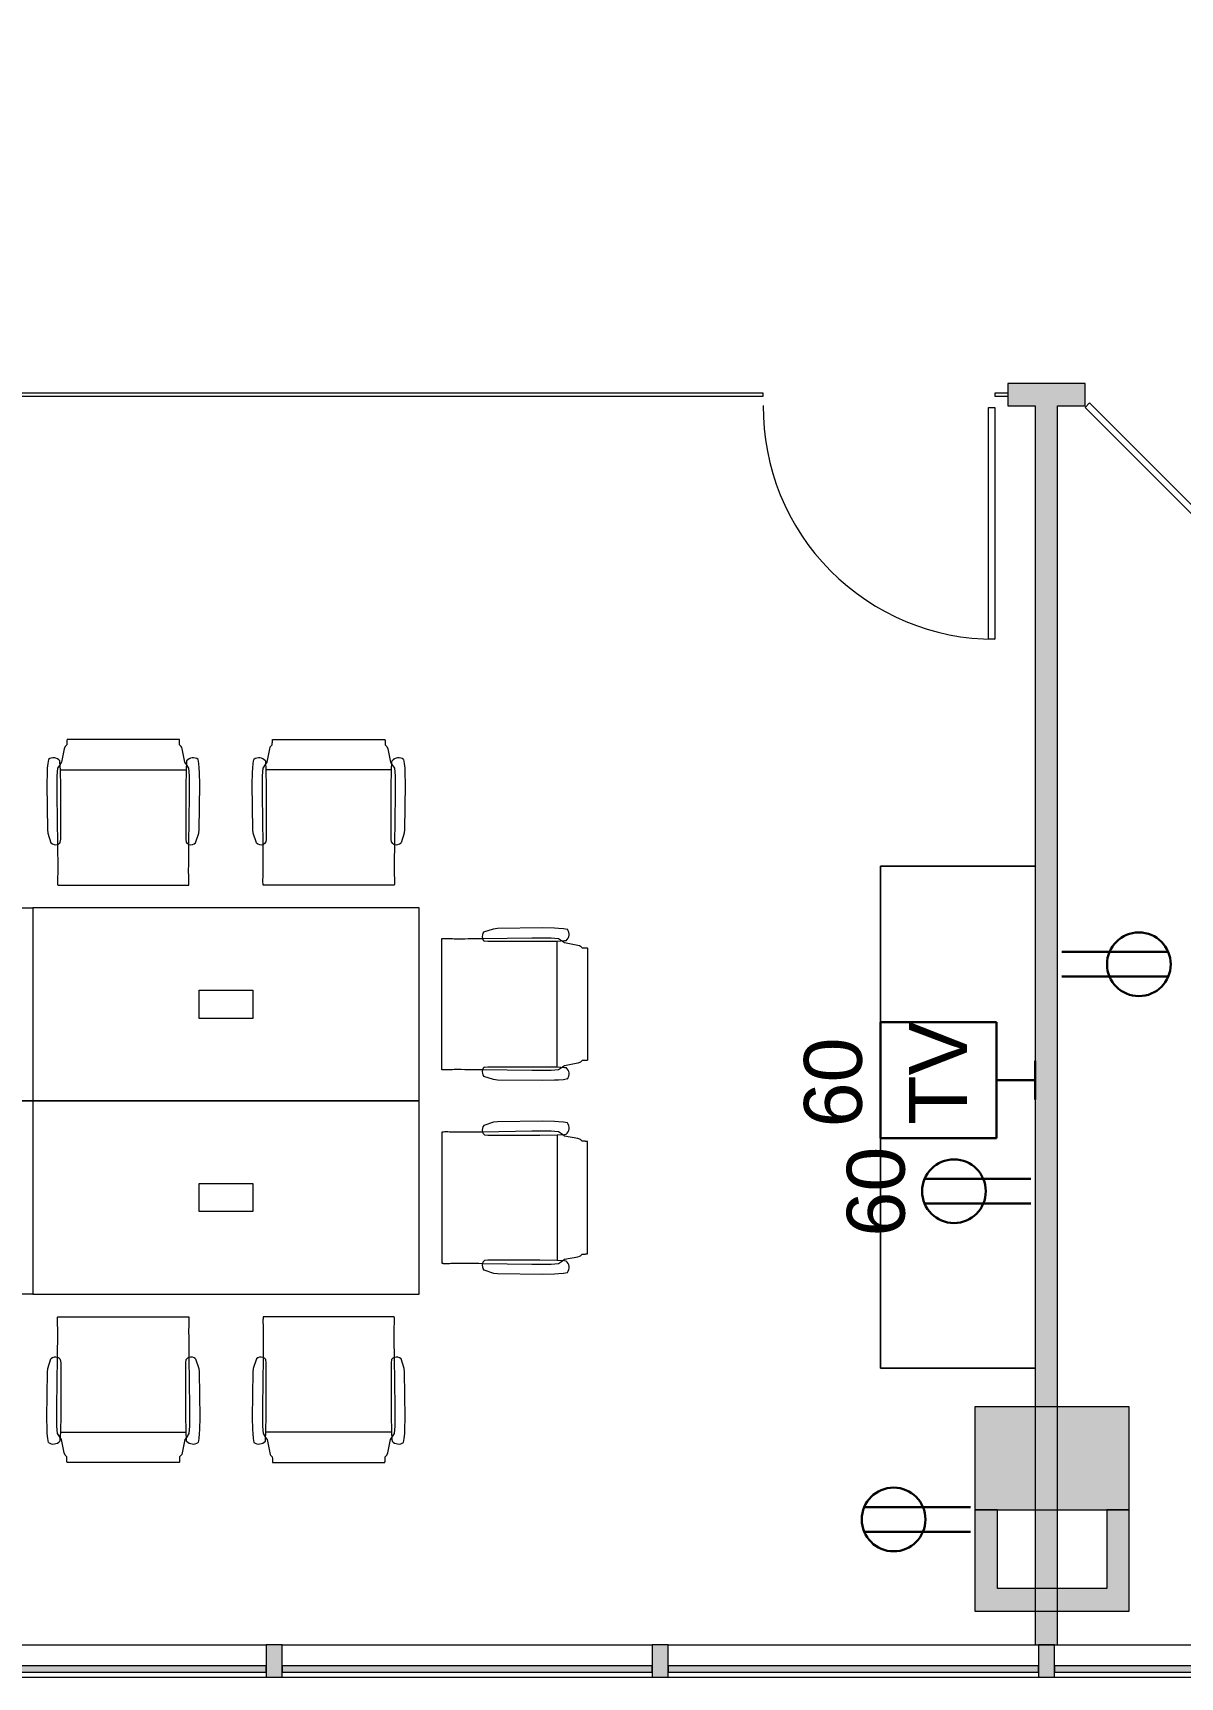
# Model space of a CAD drawing. Header units: inches. Extents: x 1180 to 3050, y -149 to 1363.
# Drawn here: x 1775.9 to 1954.2, y -149.3 to 106.2 of the extents above; entities that cross this region are included whole.
import ezdxf

# ---------------------------------------------------------------- set-up
doc = ezdxf.new("R2010")
doc.units = ezdxf.units.IN
doc.header["$MEASUREMENT"] = 0
doc.linetypes.add('Dash', pattern=[0.25, 0.125, -0.125])
for name, color, linetype, lineweight in [('A-ANNO-NOTE', 131, 'Continuous', 30), ('A-COLS', 52, 'Continuous', 13), ('A-DOOR', 31, 'Continuous', 13), ('A-GLAZ-CURT', 52, 'Continuous', 13), ('A-GLAZ-CWMG', 51, 'Continuous', 13), ('A-WALL', 113, 'Continuous', 13), ('A-WALL-PATT', 111, 'Continuous', 13), ('I-FURN', 30, 'Continuous', 9), ('I-FURN-PNLS', 30, 'Dash', 9), ('I-WALL', 2, 'Continuous', 13)]:
    doc.layers.add(name, color=color, linetype=linetype, lineweight=lineweight)
doc.styles.add('Swis721 Lt BT', font='swissl.ttf', dxfattribs={"height": 9})

# ---------------------------------------------------------------- blocks, each defined once
blk = doc.blocks.new('Column Set - Column Set-6509051-FIRST FLOOR POWER _ SIGNAL')
at = {"layer": 'A-COLS', "lineweight": 9}
h = blk.add_hatch(color=7, dxfattribs=at)
h.paths.add_polyline_path([(3038.48, -123.25), (3038.48, -107.25), (3019.98, -107.25), (3019.98, -123.25)], flags=0)
h.paths.add_polyline_path([(2642.36, -123.25), (2651.67, -123.25), (2651.67, -107.25), (2642.36, -107.25)], flags=0)
h.paths.add_polyline_path([(2666.36, -123.25), (2666.36, -107.25), (2655.17, -107.25), (2655.17, -123.25)], flags=0)
h.paths.add_polyline_path([(2411.67, -123.25), (2411.67, -107.25), (2402.36, -107.25), (2402.36, -123.25)], flags=0)
h.paths.add_polyline_path([(2426.36, -123.25), (2426.36, -107.25), (2415.17, -107.25), (2415.17, -123.25)], flags=0)
h.paths.add_polyline_path([(2175.17, -123.25), (2186.36, -123.25), (2186.36, -107.25), (2175.17, -107.25), (2175.17, -115.8)], flags=0)
h.paths.add_polyline_path([(2162.36, -123.25), (2171.67, -123.25), (2171.67, -107.25), (2162.36, -107.25)], flags=0)
h.paths.add_polyline_path([(1922.3, -123.25), (1931.67, -123.25), (1931.67, -107.25), (1922.3, -107.25)], flags=0)
h.paths.add_polyline_path([(1935.17, -123.25), (1946.3, -123.25), (1946.3, -107.25), (1935.17, -107.25), (1935.17, -115.84)], flags=0)
h.paths.add_polyline_path([(1586.3, -123.25), (1586.3, -107.25), (1562.3, -107.25), (1562.3, -123.25), (1566.26, -123.25)], flags=0)
h.paths.add_polyline_path([(1571.47, 54.24), (1582.78, 65.55), (1565.81, 82.52), (1554.5, 71.21), (1567.73, 57.98)], flags=0)
h.paths.add_polyline_path([(3038.48, 111.75), (3038.48, 135.75), (3019.98, 135.75), (3019.98, 111.75), (3020.29, 111.75)], flags=0)
h.paths.add_polyline_path([(2642.36, 111.75), (2666.36, 111.75), (2666.36, 117.5), (2666.31, 117.5), (2666.31, 123.5), (2666.36, 123.5), (2666.36, 135.75), (2642.36, 135.75)], flags=0)
h.paths.add_polyline_path([(2882.36, 111.75), (2906.36, 111.75), (2906.36, 116.09), (2906.29, 116.09), (2906.29, 135.75), (2882.36, 135.75), (2882.36, 117.5)], flags=0)
h.paths.add_polyline_path([(2402.36, 111.75), (2426.36, 111.75), (2426.36, 135.75), (2402.36, 135.75), (2402.36, 123.07)], flags=0)
h.paths.add_polyline_path([(2162.36, 111.75), (2186.36, 111.75), (2186.36, 135.75), (2162.36, 135.75)], flags=0)
h.paths.add_polyline_path([(1922.3, 111.75), (1946.3, 111.75), (1946.3, 135.75), (1922.3, 135.75)], flags=0)
h.paths.add_polyline_path([(1681.4, 111.75), (1705.4, 111.75), (1705.4, 135.75), (1681.4, 135.75)], flags=0)
h.paths.add_polyline_path([(1401.76, 223.95), (1413.08, 235.26), (1396.11, 252.23), (1384.79, 240.92), (1398.32, 227.38)], flags=0)
h.paths.add_polyline_path([(1206.4, 231.75), (1222.4, 231.75), (1222.4, 255.75), (1206.4, 255.75)], flags=0)
h.paths.add_polyline_path([(3038.48, 351.75), (3038.48, 375.75), (3019.98, 375.75), (3019.98, 351.75), (3020.29, 351.75)], flags=0)
h.paths.add_polyline_path([(2886.54, 351.75), (2906.29, 351.75), (2906.29, 360.9), (2906.36, 360.9), (2906.36, 366.59), (2906.29, 366.59), (2906.29, 375.75), (2882.36, 375.75), (2882.36, 351.75)], flags=0)
h.paths.add_polyline_path([(2666.31, 351.75), (2666.36, 351.75), (2666.36, 364), (2666.31, 364), (2666.31, 370), (2666.36, 370), (2666.36, 375.75), (2642.36, 375.75), (2642.36, 351.75)], flags=0)
h.paths.add_polyline_path([(2402.36, 351.75), (2426.36, 351.75), (2426.36, 375.75), (2402.36, 375.75)], flags=0)
h.paths.add_polyline_path([(2178.1, 351.75), (2186.36, 351.75), (2186.36, 373.75), (2162.36, 373.75), (2162.36, 351.75), (2169.13, 351.75)], flags=0)
h.paths.add_polyline_path([(1946.3, 351.75), (1946.3, 373.75), (1922.3, 373.75), (1922.3, 351.75)], flags=0)
h.paths.add_polyline_path([(1465.4, 351.75), (1465.4, 375.75), (1441.4, 375.75), (1441.4, 351.75)], flags=0)
h.paths.add_polyline_path([(2014.17, 433.88), (2016.66, 439.88), (2008.17, 439.88)], flags=0)
h.paths.add_polyline_path([(2016.66, 439.88), (2020.17, 439.88), (2031.14, 450.85), (2024.07, 457.92), (2011.34, 445.19), (2015.59, 440.95)], flags=0)
h.paths.add_polyline_path([(2067.91, 487.62), (2084.88, 504.59), (2077.81, 511.66), (2060.84, 494.69), (2063.67, 491.86)], flags=0)
h.paths.add_polyline_path([(2163.48, 511.88), (2186.36, 511.88), (2186.36, 535.75), (2162.36, 535.75), (2162.36, 512.6)], flags=0)
h.paths.add_polyline_path([(1930.03, 518.02), (1947, 534.99), (1939.93, 542.07), (1922.95, 525.09), (1927.2, 520.85)], flags=0)
h.paths.add_polyline_path([(2118.15, 553.34), (2129.47, 564.66), (2120.98, 573.14), (2109.67, 561.83), (2113.69, 557.8)], flags=0)
h.paths.add_polyline_path([(1983.77, 571.76), (2000.74, 588.73), (1993.67, 595.81), (1976.69, 578.83), (1978.11, 577.42)], flags=0)
h.paths.add_polyline_path([(1856.49, 591.56), (1873.46, 608.53), (1866.39, 615.6), (1849.42, 598.63), (1856.08, 591.97)], flags=0)
h.paths.add_polyline_path([(2886.54, 591.75), (2906.29, 591.75), (2906.29, 611.15), (2906.36, 611.15), (2906.36, 615.75), (2882.36, 615.75), (2882.36, 591.75)], flags=0)
h.paths.add_polyline_path([(3038.48, 591.75), (3038.48, 615.75), (3019.98, 615.75), (3019.98, 591.75), (3036.81, 591.75)], flags=0)
h.paths.add_polyline_path([(2666.36, 591.75), (2666.36, 615.75), (2642.36, 615.75), (2642.36, 591.75), (2661.13, 591.75)], flags=0)
h.paths.add_polyline_path([(2426.36, 591.75), (2426.36, 615.75), (2402.36, 615.75), (2402.36, 591.75), (2408.36, 591.75)], flags=0)
h.paths.add_polyline_path([(1684.58, 591.75), (1705.35, 591.75), (1705.35, 615.75), (1704.32, 615.75), (1704.32, 615.57), (1696.32, 615.57), (1696.32, 615.75), (1681.4, 615.75), (1681.4, 591.75)], flags=0)
h.paths.add_polyline_path([(1465.4, 591.75), (1465.4, 615.75), (1441.4, 615.75), (1441.4, 591.75), (1456.03, 591.75)], flags=0)
h.paths.add_polyline_path([(1206.4, 591.75), (1222.4, 591.75), (1222.4, 615.75), (1206.4, 615.75), (1206.4, 605)], flags=0)
h.paths.add_polyline_path([(1910.23, 645.3), (1927.2, 662.27), (1920.13, 669.34), (1903.16, 652.37)], flags=0)
h.paths.add_polyline_path([(1783.65, 664.39), (1800.63, 681.37), (1793.55, 688.44), (1776.58, 671.47)], flags=0)
h.paths.add_polyline_path([(2056.6, 665.81), (2065.08, 674.29), (2048.11, 691.26), (2039.63, 682.78), (2049.29, 673.12)], flags=0)
h.paths.add_polyline_path([(1837.39, 718.13), (1854.37, 735.11), (1847.29, 742.18), (1830.32, 725.21), (1834.57, 720.96)], flags=0)
h.paths.add_polyline_path([(1990.13, 732.28), (1998.62, 740.76), (1981.64, 757.73), (1973.16, 749.25), (1989.31, 733.09)], flags=0)
h.paths.add_polyline_path([(2163.86, 743.75), (2180.44, 743.75), (2183.07, 761.75), (2160.36, 761.75), (2160.36, 744.08)], flags=0)
h.paths.add_polyline_path([(2184.36, 743.75), (2184.36, 761.75), (2183.36, 761.75), (2183.36, 743.75)], flags=0)
h.paths.add_polyline_path([(1705.4, 831.75), (1705.4, 855.75), (1681.4, 855.75), (1681.4, 831.75)], flags=0)
h.paths.add_polyline_path([(1206.4, 831.75), (1222.4, 831.75), (1222.4, 855.75), (1206.4, 855.75)], flags=0)
h.paths.add_polyline_path([(1465.4, 831.75), (1465.4, 855.75), (1441.4, 855.75), (1441.4, 831.75)], flags=0)
h.paths.add_polyline_path([(3019.98, 853.75), (3038.48, 853.75), (3038.48, 871.75), (3043.98, 874.5), (3043.98, 877.75), (3019.98, 877.75), (3019.98, 862.5)], flags=0)
h.paths.add_polyline_path([(2882.36, 853.75), (2906.36, 853.75), (2906.36, 877.75), (2882.36, 877.75), (2882.36, 865.49)], flags=0)
h.paths.add_polyline_path([(2650.11, 853.75), (2666.36, 853.75), (2666.36, 877.75), (2642.36, 877.75), (2642.36, 853.75)], flags=0)
h.paths.add_polyline_path([(2402.36, 853.75), (2426.36, 853.75), (2426.36, 877.75), (2402.36, 877.75)], flags=0)
h.paths.add_polyline_path([(2184.36, 859.75), (2184.36, 877.75), (2160.36, 877.75), (2160.36, 859.75), (2178.1, 859.75)], flags=0)
h.paths.add_polyline_path([(1946.9, 871.75), (1946.9, 895.75), (1928.9, 895.75), (1928.9, 871.75)], flags=0)
h.paths.add_polyline_path([(1922.9, 1071.75), (1946.9, 1071.75), (1946.9, 1095.75), (1922.9, 1095.75)], flags=0)
h.paths.add_polyline_path([(1705.4, 1071.75), (1705.4, 1095.75), (1681.4, 1095.75), (1681.4, 1071.75)], flags=0)
h.paths.add_polyline_path([(1441.4, 1071.75), (1465.4, 1071.75), (1465.4, 1095.75), (1441.4, 1095.75), (1441.4, 1073.89)], flags=0)
h.paths.add_polyline_path([(1212.03, 1071.75), (1222.4, 1071.75), (1222.4, 1095.75), (1206.4, 1095.75), (1206.4, 1071.75), (1208.68, 1071.75)], flags=0)
h.paths.add_polyline_path([(1922.9, 1191.75), (1946.9, 1191.75), (1946.9, 1215.75), (1922.9, 1215.75)], flags=0)
h.paths.add_polyline_path([(1946.9, 1338.25), (1946.9, 1356.25), (1940.4, 1356.25), (1938.9, 1354.75), (1922.9, 1354.75), (1922.9, 1338.25)], flags=0)
h.paths.add_polyline_path([(1799.9, 1338.25), (1823.9, 1338.25), (1823.87, 1354.75), (1799.9, 1354.75)], flags=0)
h.paths.add_polyline_path([(1705.4, 1338.25), (1705.4, 1354.75), (1681.4, 1354.75), (1681.4, 1338.25), (1695.06, 1338.25)], flags=0)
h.paths.add_polyline_path([(1566.26, 1338.25), (1586.9, 1338.25), (1586.9, 1354.75), (1562.9, 1354.75), (1562.9, 1338.25)], flags=0)
h.paths.add_polyline_path([(1185.4, 1338.25), (1222.4, 1338.25), (1222.4, 1354.75), (1185.4, 1354.75)], flags=0)
h.paths.add_polyline_path([(1445.44, 1338.25), (1465.4, 1338.25), (1465.4, 1354.75), (1441.4, 1354.75), (1441.4, 1338.25)], flags=0)
h.paths.add_polyline_path([(1340.84, 1338.25), (1343.9, 1338.25), (1343.9, 1354.75), (1319.9, 1354.75), (1319.9, 1338.25)], flags=0)
at = {"layer": 'A-COLS', "color": 8, "lineweight": 20}
for p, q in [((1946.3, -107.25), (1922.3, -107.25)), ((1922.3, -107.25), (1922.3, -123.25)), ((1946.3, -123.25), (1946.3, -107.25)), ((1922.3, -123.25), (1946.3, -123.25))]:
    blk.add_line(p, q, dxfattribs=at)
blk = doc.blocks.new('System Panel - Glazed-6522019-FIRST FLOOR POWER _ SIGNAL')
at = {"layer": 'A-GLAZ-CURT', "lineweight": 9}
blk.add_hatch(color=7, dxfattribs=at).paths.add_polyline_path([(-28.75, 1.75), (-28.75, 0.75), (28.75, 0.75), (28.75, 1.75), (4.96, 1.75)], flags=0)
at = {"layer": 'A-GLAZ-CURT', "color": 8, "lineweight": 20}
for p, q in [((28.75, 1.75), (-28.75, 1.75)), ((-28.75, 1.75), (-28.75, 0.75)), ((-28.75, 0.75), (28.75, 0.75)), ((28.75, 0.75), (28.75, 1.75))]:
    blk.add_line(p, q, dxfattribs=at)
blk = doc.blocks.new('Rectangular Mullion - 2_5_ x 5_ rectangular-6520307-FIRST FLOOR POWER _ SIGNAL')
at = {"layer": 'A-GLAZ-CWMG', "lineweight": 9}
blk.add_hatch(color=7, dxfattribs=at).paths.add_polyline_path([(1.25, -2.5), (-1.25, -2.5), (-1.25, 2.5), (1.25, 2.5), (1.25, -1.75)], flags=0)
at = {"layer": 'A-GLAZ-CWMG', "color": 8, "lineweight": 20}
for p, q in [((-1.25, 2.5), (1.25, 2.5)), ((-1.25, -2.5), (-1.25, 2.5)), ((1.25, 2.5), (1.25, -2.5)), ((1.25, -2.5), (-1.25, -2.5))]:
    blk.add_line(p, q, dxfattribs=at)
blk = doc.blocks.new('Rectangular Mullion - 2_5_ x 5_ rectangular-6522014-FIRST FLOOR POWER _ SIGNAL')
at = {"layer": 'A-GLAZ-CWMG', "lineweight": 9}
for p, q in [((2895.17, -144.25), (2952.17, -144.25)), ((2894.67, -149.25), (2952.17, -149.25))]:
    blk.add_line(p, q, dxfattribs=at)
blk = doc.blocks.new('Rectangular Mullion - 2_5_ x 5_ rectangular-V3-FIRST FLOOR POWER _ SIGNAL')
at = {"layer": 'A-GLAZ-CWMG', "lineweight": 9}
for p, q in [((2834.67, -144.25), (2891.67, -144.25)), ((2834.67, -149.25), (2892.17, -149.25))]:
    blk.add_line(p, q, dxfattribs=at)
blk = doc.blocks.new('Rectangular Mullion - 2_5_ x 5_ rectangular-V4-FIRST FLOOR POWER _ SIGNAL')
at = {"layer": 'A-GLAZ-CWMG', "lineweight": 9}
for p, q in [((1814.67, -144.25), (1872.17, -144.25)), ((1814.67, -149.25), (1872.17, -149.25))]:
    blk.add_line(p, q, dxfattribs=at)
blk = doc.blocks.new('Door - Glass Single - Patch - Short Handle-6523773-FIRST FLOOR POWER _ SIGNAL')
at = {"layer": 'A-DOOR', "color": 8, "lineweight": 20}
for p, q in [((-7.46, 27.46), (-8.16, 26.75)), ((-8.16, 26.75), (17.29, 1.29)), ((18, 2), (-7.46, 27.46)), ((17.29, 1.29), (18, 2))]:
    blk.add_line(p, q, dxfattribs=at)
at = {"layer": 'A-DOOR', "lineweight": 9}
blk.add_arc((18, 2), 36, 135, 180.5, dxfattribs=at)
blk = doc.blocks.new('F - CONF TABLE _6 RECTANGULAR-16 CHAIRS_ - F - CONF TABLE _6 RECTANGULAR-16 CHAIRS_-6562185-FIRST FLOOR POWER _ SIGNAL')
at = {"layer": 'I-FURN'}
for p, q in [((34.86, 54.68), (34.46, 52.61)), ((35.01, 55.06), (34.86, 54.68)), ((35.26, 55.32), (35.01, 55.06)), ((52.75, 56.16), (35.32, 56.16)), ((53.06, 55.06), (52.8, 55.32)), ((53.13, 54.92), (53.06, 55.06)), ((53.21, 54.68), (53.13, 54.92)), ((53.61, 52.61), (53.21, 54.68)), ((66.39, 52.61), (66.79, 54.68)), ((66.79, 54.68), (66.87, 54.92)), ((66.87, 54.92), (66.94, 55.06)), ((66.94, 55.06), (67.2, 55.32)), ((67.25, 56.16), (84.68, 56.16)), ((84.74, 55.32), (84.99, 55.06)), ((84.99, 55.06), (85.14, 54.68)), ((85.14, 54.68), (85.54, 52.61)), ((32.23, 51.68), (32.2, 51.03)), ((32.3, 52.45), (32.23, 51.68)), ((32.41, 53.06), (32.3, 52.45)), ((33.82, 51.68), (33.72, 50.52)), ((34.23, 52.28), (33.82, 51.68)), ((34.21, 52.61), (34.19, 52.84)), ((34.27, 51.45), (34.21, 52.61)), ((34.46, 52.61), (34.23, 52.28)), ((34.32, 48.77), (34.27, 51.45)), ((34.27, 51.45), (53.79, 51.45)), ((53.84, 52.28), (53.61, 52.61)), ((53.79, 51.45), (53.75, 48.77)), ((53.86, 52.61), (53.79, 51.45)), ((54.24, 51.68), (53.84, 52.28)), ((53.88, 52.84), (53.86, 52.61)), ((54.35, 50.52), (54.24, 51.68)), ((55.77, 52.45), (55.66, 53.06)), ((55.84, 51.68), (55.77, 52.45)), ((55.87, 51.03), (55.84, 51.68)), ((64.13, 51.03), (64.16, 51.68)), ((64.16, 51.68), (64.23, 52.45)), ((64.23, 52.45), (64.34, 53.06)), ((65.65, 50.52), (65.76, 51.68)), ((65.76, 51.68), (66.16, 52.28)), ((66.12, 52.84), (66.14, 52.61)), ((66.14, 52.61), (66.21, 51.45)), ((66.16, 52.28), (66.39, 52.61)), ((66.21, 51.45), (66.25, 48.77)), ((85.73, 51.45), (66.21, 51.45)), ((85.54, 52.61), (85.77, 52.28)), ((85.68, 48.77), (85.73, 51.45)), ((85.73, 51.45), (85.79, 52.61)), ((85.77, 52.28), (86.18, 51.68)), ((85.79, 52.61), (85.81, 52.84)), ((86.18, 51.68), (86.28, 50.52)), ((87.59, 53.06), (87.7, 52.45)), ((87.7, 52.45), (87.77, 51.68)), ((87.77, 51.68), (87.8, 51.03)), ((32.2, 51.03), (32.15, 49.17)), ((32.15, 49.17), (32.25, 42.17)), ((33.72, 50.52), (33.72, 47.52)), ((34.32, 40.68), (34.32, 48.77)), ((53.75, 48.77), (53.75, 40.68)), ((54.35, 47.52), (54.35, 50.52)), ((55.82, 42.17), (55.92, 49.17)), ((55.92, 49.17), (55.87, 51.03)), ((64.08, 49.17), (64.13, 51.03)), ((64.18, 42.17), (64.08, 49.17)), ((65.65, 47.52), (65.65, 50.52)), ((66.25, 48.77), (66.25, 40.68)), ((85.68, 40.68), (85.68, 48.77)), ((86.28, 50.52), (86.28, 47.52)), ((87.85, 49.17), (87.75, 42.17)), ((87.8, 51.03), (87.85, 49.17)), ((33.72, 47.52), (33.83, 39.85)), ((54.24, 39.85), (54.35, 47.52)), ((65.76, 39.85), (65.65, 47.52)), ((86.28, 47.52), (86.17, 39.85)), ((32.25, 42.17), (32.31, 41.58)), ((32.31, 41.58), (32.8, 40.08)), ((55.27, 40.08), (55.76, 41.58)), ((55.76, 41.58), (55.82, 42.17)), ((64.24, 41.58), (64.18, 42.17)), ((64.73, 40.08), (64.24, 41.58)), ((87.69, 41.58), (87.2, 40.08)), ((87.75, 42.17), (87.69, 41.58)), ((34.26, 40.18), (34.32, 40.68)), ((53.75, 40.68), (53.81, 40.18)), ((66.25, 40.68), (66.19, 40.18)), ((85.74, 40.18), (85.68, 40.68)), ((33.86, 33.53), (54.2, 33.53)), ((86.14, 33.53), (65.8, 33.53)), ((100.08, 26.27), (101.58, 26.76)), ((101.58, 26.76), (102.17, 26.82)), ((102.17, 26.82), (109.17, 26.92)), ((109.17, 26.92), (111.03, 26.87)), ((111.03, 26.87), (111.68, 26.84)), ((111.68, 26.84), (112.45, 26.77)), ((112.45, 26.77), (113.06, 26.66)), ((93.53, 4.86), (93.53, 25.2)), ((99.85, 25.24), (107.52, 25.35)), ((100.68, 24.75), (100.18, 24.81)), ((108.77, 24.75), (100.68, 24.75)), ((107.52, 25.35), (110.52, 25.35)), ((111.45, 24.79), (108.77, 24.75)), ((110.52, 25.35), (111.68, 25.24)), ((112.61, 24.86), (111.45, 24.79)), ((111.45, 5.27), (111.45, 24.79)), ((111.68, 25.24), (112.28, 24.84)), ((112.28, 24.84), (112.61, 24.61)), ((112.84, 24.88), (112.61, 24.86)), ((112.61, 24.61), (114.68, 24.21)), ((114.68, 24.21), (114.92, 24.13)), ((114.92, 24.13), (115.06, 24.06)), ((115.06, 24.06), (115.32, 23.8)), ((116.16, 23.75), (116.16, 6.32)), ((100.18, 5.26), (100.68, 5.32)), ((100.68, 5.32), (108.77, 5.32)), ((108.77, 5.32), (111.45, 5.27)), ((111.45, 5.27), (112.61, 5.21)), ((112.28, 5.23), (111.68, 4.82)), ((112.61, 5.46), (112.28, 5.23)), ((114.68, 5.86), (112.61, 5.46)), ((112.61, 5.21), (112.84, 5.19)), ((115.06, 6.01), (114.68, 5.86)), ((115.32, 6.26), (115.06, 6.01)), ((107.52, 4.72), (99.85, 4.83)), ((101.58, 3.31), (100.08, 3.8)), ((102.17, 3.25), (101.58, 3.31)), ((109.17, 3.15), (102.17, 3.25)), ((110.52, 4.72), (107.52, 4.72)), ((111.03, 3.2), (109.17, 3.15)), ((111.68, 4.82), (110.52, 4.72)), ((111.68, 3.23), (111.03, 3.2)), ((112.45, 3.3), (111.68, 3.23)), ((113.06, 3.41), (112.45, 3.3)), ((93.53, -4.86), (93.53, -25.2)), ((107.52, -4.72), (99.85, -4.83)), ((101.58, -3.31), (100.08, -3.8)), ((102.17, -3.25), (101.58, -3.31)), ((109.17, -3.15), (102.17, -3.25)), ((110.52, -4.72), (107.52, -4.72)), ((111.03, -3.2), (109.17, -3.15)), ((111.68, -4.82), (110.52, -4.72)), ((111.68, -3.23), (111.03, -3.2)), ((112.45, -3.3), (111.68, -3.23)), ((112.28, -5.23), (111.68, -4.82)), ((113.06, -3.41), (112.45, -3.3)), ((100.18, -5.26), (100.68, -5.32)), ((100.68, -5.32), (108.77, -5.32)), ((108.77, -5.32), (111.45, -5.27)), ((111.45, -5.27), (112.61, -5.21)), ((111.45, -5.27), (111.45, -24.79)), ((112.61, -5.46), (112.28, -5.23)), ((112.61, -5.21), (112.84, -5.19)), ((114.68, -5.86), (112.61, -5.46)), ((115.06, -6.01), (114.68, -5.86)), ((115.32, -6.26), (115.06, -6.01)), ((116.16, -23.75), (116.16, -6.32)), ((99.85, -25.24), (107.52, -25.35)), ((100.68, -24.75), (100.18, -24.81)), ((108.77, -24.75), (100.68, -24.75)), ((107.52, -25.35), (110.52, -25.35)), ((111.45, -24.79), (108.77, -24.75)), ((110.52, -25.35), (111.68, -25.24)), ((112.61, -24.86), (111.45, -24.79)), ((111.68, -25.24), (112.28, -24.84)), ((112.28, -24.84), (112.61, -24.61)), ((112.61, -24.61), (114.68, -24.21)), ((112.84, -24.88), (112.61, -24.86)), ((114.68, -24.21), (114.92, -24.13)), ((114.92, -24.13), (115.06, -24.06)), ((115.06, -24.06), (115.32, -23.8)), ((100.08, -26.27), (101.58, -26.76)), ((101.58, -26.76), (102.17, -26.82)), ((102.17, -26.82), (109.17, -26.92)), ((109.17, -26.92), (111.03, -26.87)), ((111.03, -26.87), (111.68, -26.84)), ((111.68, -26.84), (112.45, -26.77)), ((112.45, -26.77), (113.06, -26.66)), ((33.86, -33.53), (54.2, -33.53)), ((86.14, -33.53), (65.8, -33.53)), ((32.31, -41.58), (32.8, -40.08)), ((33.72, -47.52), (33.83, -39.85)), ((34.26, -40.18), (34.32, -40.68)), ((34.32, -40.68), (34.32, -48.77)), ((53.75, -40.68), (53.81, -40.18)), ((53.75, -48.77), (53.75, -40.68)), ((54.24, -39.85), (54.35, -47.52)), ((55.27, -40.08), (55.76, -41.58)), ((64.73, -40.08), (64.24, -41.58)), ((65.76, -39.85), (65.65, -47.52)), ((66.25, -40.68), (66.19, -40.18)), ((66.25, -48.77), (66.25, -40.68)), ((85.74, -40.18), (85.68, -40.68)), ((85.68, -40.68), (85.68, -48.77)), ((86.28, -47.52), (86.17, -39.85)), ((87.69, -41.58), (87.2, -40.08)), ((32.15, -49.17), (32.25, -42.17)), ((32.25, -42.17), (32.31, -41.58)), ((55.76, -41.58), (55.82, -42.17)), ((55.82, -42.17), (55.92, -49.17)), ((64.18, -42.17), (64.08, -49.17)), ((64.24, -41.58), (64.18, -42.17)), ((87.75, -42.17), (87.69, -41.58)), ((87.85, -49.17), (87.75, -42.17)), ((33.72, -50.52), (33.72, -47.52)), ((54.35, -47.52), (54.35, -50.52)), ((65.65, -47.52), (65.65, -50.52)), ((86.28, -50.52), (86.28, -47.52)), ((32.2, -51.03), (32.15, -49.17)), ((32.23, -51.68), (32.2, -51.03)), ((33.82, -51.68), (33.72, -50.52)), ((34.32, -48.77), (34.27, -51.45)), ((53.79, -51.45), (53.75, -48.77)), ((54.35, -50.52), (54.24, -51.68)), ((55.87, -51.03), (55.84, -51.68)), ((55.92, -49.17), (55.87, -51.03)), ((64.08, -49.17), (64.13, -51.03)), ((64.13, -51.03), (64.16, -51.68)), ((65.65, -50.52), (65.76, -51.68)), ((66.21, -51.45), (66.25, -48.77)), ((85.68, -48.77), (85.73, -51.45)), ((86.18, -51.68), (86.28, -50.52)), ((87.77, -51.68), (87.8, -51.03)), ((87.8, -51.03), (87.85, -49.17)), ((32.3, -52.45), (32.23, -51.68)), ((32.41, -53.06), (32.3, -52.45)), ((34.23, -52.28), (33.82, -51.68)), ((34.21, -52.61), (34.19, -52.84)), ((34.27, -51.45), (34.21, -52.61)), ((34.46, -52.61), (34.23, -52.28)), ((34.27, -51.45), (53.79, -51.45)), ((34.86, -54.68), (34.46, -52.61)), ((53.61, -52.61), (53.21, -54.68)), ((53.84, -52.28), (53.61, -52.61)), ((53.86, -52.61), (53.79, -51.45)), ((54.24, -51.68), (53.84, -52.28)), ((53.88, -52.84), (53.86, -52.61)), ((55.77, -52.45), (55.66, -53.06)), ((55.84, -51.68), (55.77, -52.45)), ((64.16, -51.68), (64.23, -52.45)), ((64.23, -52.45), (64.34, -53.06)), ((65.76, -51.68), (66.16, -52.28)), ((66.12, -52.84), (66.14, -52.61)), ((66.14, -52.61), (66.21, -51.45)), ((66.16, -52.28), (66.39, -52.61)), ((85.73, -51.45), (66.21, -51.45)), ((66.39, -52.61), (66.79, -54.68)), ((85.14, -54.68), (85.54, -52.61)), ((85.54, -52.61), (85.77, -52.28)), ((85.73, -51.45), (85.79, -52.61)), ((85.77, -52.28), (86.18, -51.68)), ((85.79, -52.61), (85.81, -52.84)), ((87.59, -53.06), (87.7, -52.45)), ((87.7, -52.45), (87.77, -51.68)), ((35.01, -55.06), (34.86, -54.68)), ((35.26, -55.32), (35.01, -55.06)), ((52.75, -56.16), (35.32, -56.16)), ((53.06, -55.06), (52.8, -55.32)), ((53.13, -54.92), (53.06, -55.06)), ((53.21, -54.68), (53.13, -54.92)), ((66.79, -54.68), (66.87, -54.92)), ((66.87, -54.92), (66.94, -55.06)), ((66.94, -55.06), (67.2, -55.32)), ((67.25, -56.16), (84.68, -56.16)), ((84.74, -55.32), (84.99, -55.06)), ((84.99, -55.06), (85.14, -54.68))]:
    blk.add_line(p, q, dxfattribs=at)
for centre, radius, start, end in [((33.18, 51.99), 1.32, 40.065, 125.935), ((54.89, 51.99), 1.32, 54.065, 139.935), ((65.11, 51.99), 1.32, 40.065, 125.935), ((86.82, 51.99), 1.32, 54.065, 139.935), ((33.52, 40.93), 1.12, 229.743, 286.0891), ((33.6, 40.6), 0.781, 286.8466, 327.6782), ((54.47, 40.6), 0.781, 212.3218, 253.1534), ((54.55, 40.93), 1.12, 253.9109, 310.257), ((65.45, 40.93), 1.12, 229.743, 286.0891), ((65.53, 40.6), 0.781, 286.8466, 327.6782), ((86.4, 40.6), 0.781, 212.3218, 253.1534), ((86.48, 40.93), 1.12, 253.9109, 310.257), ((100.93, 25.55), 1.12, 139.743, 196.0891), ((111.99, 25.89), 1.32, 310.065, 35.935), ((100.6, 25.47), 0.781, 196.8466, 237.6782), ((100.6, 4.6), 0.781, 122.3218, 163.1534), ((111.99, 4.18), 1.32, 324.065, 49.935), ((100.93, 4.52), 1.12, 163.9109, 220.257), ((100.93, -4.52), 1.12, 139.743, 196.0891), ((100.6, -4.6), 0.781, 196.8466, 237.6782), ((111.99, -4.18), 1.32, 310.065, 35.935), ((100.93, -25.55), 1.12, 163.9109, 220.257), ((100.6, -25.47), 0.781, 122.3218, 163.1534), ((111.99, -25.89), 1.32, 324.065, 49.935), ((33.52, -40.93), 1.12, 73.9109, 130.257), ((33.6, -40.6), 0.781, 32.3218, 73.1534), ((54.47, -40.6), 0.781, 106.8466, 147.6782), ((54.55, -40.93), 1.12, 49.743, 106.0891), ((65.45, -40.93), 1.12, 73.9109, 130.257), ((65.53, -40.6), 0.781, 32.3218, 73.1534), ((86.4, -40.6), 0.781, 106.8466, 147.6782), ((86.48, -40.93), 1.12, 49.743, 106.0891), ((33.18, -51.99), 1.32, 234.065, 319.935), ((54.89, -51.99), 1.32, 220.065, 305.935), ((65.11, -51.99), 1.32, 234.065, 319.935), ((86.82, -51.99), 1.32, 220.065, 305.935)]:
    blk.add_arc(centre, radius, start, end, dxfattribs=at)
for points, knots in [([(35.32, 56.16), (35.32, 56.16), (35.31, 56.14), (35.3, 56.09), (35.29, 56.03), (35.29, 55.94), (35.28, 55.84), (35.27, 55.69), (35.27, 55.51), (35.26, 55.37), (35.26, 55.32)], [0, 0, 0, 0, 0.111111, 0.222222, 0.333333, 0.444444, 0.555556, 0.666667, 0.888889, 1, 1, 1, 1]), ([(52.8, 55.32), (52.8, 55.51), (52.79, 55.78), (52.78, 56), (52.77, 56.09), (52.76, 56.14), (52.75, 56.16), (52.75, 56.16)], [0, 0, 0, 0, 0.444444, 0.666667, 0.777778, 0.888889, 1, 1, 1, 1]), ([(67.2, 55.32), (67.2, 55.37), (67.2, 55.51), (67.2, 55.69), (67.21, 55.84), (67.22, 55.94), (67.22, 56.03), (67.23, 56.09), (67.24, 56.14), (67.25, 56.16), (67.25, 56.16)], [-1, -1, -1, -1, -0.888889, -0.666667, -0.555556, -0.444444, -0.333333, -0.222222, -0.111111, 0, 0, 0, 0]), ([(84.68, 56.16), (84.68, 56.16), (84.69, 56.14), (84.7, 56.09), (84.71, 56), (84.73, 55.78), (84.73, 55.51), (84.74, 55.32)], [-1, -1, -1, -1, -0.888889, -0.777778, -0.666667, -0.444444, 0, 0, 0, 0]), ([(33.82, 34.47), (33.82, 34.39), (33.82, 34.23), (33.82, 33.9), (33.84, 33.6), (33.86, 33.53), (33.86, 33.53)], [0, 0, 0, 0, 0.181818, 0.363636, 0.727273, 1, 1, 1, 1]), ([(54.2, 33.53), (54.21, 33.53), (54.21, 33.53), (54.22, 33.56), (54.23, 33.62), (54.23, 33.69), (54.24, 33.77), (54.25, 33.91), (54.25, 34.14), (54.25, 34.35), (54.25, 34.47)], [0, 0, 0, 0, 0.090909, 0.181818, 0.272727, 0.363636, 0.454545, 0.545455, 0.727273, 1, 1, 1, 1]), ([(65.8, 33.53), (65.79, 33.53), (65.77, 33.6), (65.75, 33.9), (65.75, 34.23), (65.75, 34.39), (65.75, 34.47)], [-1, -1, -1, -1, -0.727273, -0.363636, -0.181818, 0, 0, 0, 0]), ([(86.18, 34.47), (86.18, 34.35), (86.18, 34.14), (86.18, 33.91), (86.17, 33.77), (86.17, 33.69), (86.16, 33.62), (86.15, 33.56), (86.14, 33.53), (86.14, 33.53), (86.14, 33.53)], [-1, -1, -1, -1, -0.727273, -0.545455, -0.454545, -0.363636, -0.272727, -0.181818, -0.090909, 0, 0, 0, 0]), ([(93.53, 25.2), (93.53, 25.21), (93.6, 25.23), (93.9, 25.25), (94.23, 25.25), (94.39, 25.25), (94.47, 25.25)], [-1, -1, -1, -1, -0.727273, -0.363636, -0.181818, 0, 0, 0, 0]), ([(115.32, 23.8), (115.37, 23.8), (115.51, 23.8), (115.69, 23.8), (115.84, 23.79), (115.94, 23.78), (116.03, 23.78), (116.09, 23.77), (116.14, 23.76), (116.16, 23.75), (116.16, 23.75)], [-1, -1, -1, -1, -0.888889, -0.666667, -0.555556, -0.444444, -0.333333, -0.222222, -0.111111, 0, 0, 0, 0]), ([(116.16, 6.32), (116.16, 6.32), (116.14, 6.31), (116.09, 6.3), (116, 6.29), (115.78, 6.27), (115.51, 6.27), (115.32, 6.26)], [-1, -1, -1, -1, -0.888889, -0.777778, -0.666667, -0.444444, 0, 0, 0, 0]), ([(94.47, 4.82), (94.35, 4.82), (94.14, 4.82), (93.91, 4.82), (93.77, 4.83), (93.69, 4.83), (93.62, 4.84), (93.56, 4.85), (93.53, 4.86), (93.53, 4.86), (93.53, 4.86)], [-1, -1, -1, -1, -0.727273, -0.545455, -0.454545, -0.363636, -0.272727, -0.181818, -0.090909, 0, 0, 0, 0]), ([(94.47, -4.82), (94.39, -4.82), (94.23, -4.82), (93.9, -4.82), (93.6, -4.84), (93.53, -4.86), (93.53, -4.86)], [0, 0, 0, 0, 0.181818, 0.363636, 0.727273, 1, 1, 1, 1]), ([(116.16, -6.32), (116.16, -6.32), (116.14, -6.31), (116.09, -6.3), (116.03, -6.29), (115.94, -6.29), (115.84, -6.28), (115.69, -6.27), (115.51, -6.27), (115.37, -6.26), (115.32, -6.26)], [0, 0, 0, 0, 0.111111, 0.222222, 0.333333, 0.444444, 0.555556, 0.666667, 0.888889, 1, 1, 1, 1]), ([(93.53, -25.2), (93.53, -25.21), (93.53, -25.21), (93.56, -25.22), (93.62, -25.23), (93.69, -25.23), (93.77, -25.24), (93.91, -25.25), (94.14, -25.25), (94.35, -25.25), (94.47, -25.25)], [0, 0, 0, 0, 0.090909, 0.181818, 0.272727, 0.363636, 0.454545, 0.545455, 0.727273, 1, 1, 1, 1]), ([(115.32, -23.8), (115.51, -23.8), (115.78, -23.79), (116, -23.78), (116.09, -23.77), (116.14, -23.76), (116.16, -23.75), (116.16, -23.75)], [0, 0, 0, 0, 0.444444, 0.666667, 0.777778, 0.888889, 1, 1, 1, 1]), ([(33.82, -34.47), (33.82, -34.35), (33.82, -34.14), (33.82, -33.91), (33.83, -33.77), (33.83, -33.69), (33.84, -33.62), (33.85, -33.56), (33.86, -33.53), (33.86, -33.53), (33.86, -33.53)], [-1, -1, -1, -1, -0.727273, -0.545455, -0.454545, -0.363636, -0.272727, -0.181818, -0.090909, 0, 0, 0, 0]), ([(54.2, -33.53), (54.21, -33.53), (54.23, -33.6), (54.25, -33.9), (54.25, -34.23), (54.25, -34.39), (54.25, -34.47)], [-1, -1, -1, -1, -0.727273, -0.363636, -0.181818, 0, 0, 0, 0]), ([(65.8, -33.53), (65.79, -33.53), (65.79, -33.53), (65.78, -33.56), (65.77, -33.62), (65.77, -33.69), (65.76, -33.77), (65.75, -33.91), (65.75, -34.14), (65.75, -34.35), (65.75, -34.47)], [0, 0, 0, 0, 0.090909, 0.181818, 0.272727, 0.363636, 0.454545, 0.545455, 0.727273, 1, 1, 1, 1]), ([(86.18, -34.47), (86.18, -34.39), (86.18, -34.23), (86.18, -33.9), (86.16, -33.6), (86.14, -33.53), (86.14, -33.53)], [0, 0, 0, 0, 0.181818, 0.363636, 0.727273, 1, 1, 1, 1]), ([(35.32, -56.16), (35.32, -56.16), (35.31, -56.14), (35.3, -56.09), (35.29, -56), (35.27, -55.78), (35.27, -55.51), (35.26, -55.32)], [-1, -1, -1, -1, -0.888889, -0.777778, -0.666667, -0.444444, 0, 0, 0, 0]), ([(52.8, -55.32), (52.8, -55.37), (52.8, -55.51), (52.8, -55.69), (52.79, -55.84), (52.78, -55.94), (52.78, -56.03), (52.77, -56.09), (52.76, -56.14), (52.75, -56.16), (52.75, -56.16)], [-1, -1, -1, -1, -0.888889, -0.666667, -0.555556, -0.444444, -0.333333, -0.222222, -0.111111, 0, 0, 0, 0]), ([(67.2, -55.32), (67.2, -55.51), (67.21, -55.78), (67.22, -56), (67.23, -56.09), (67.24, -56.14), (67.25, -56.16), (67.25, -56.16)], [0, 0, 0, 0, 0.444444, 0.666667, 0.777778, 0.888889, 1, 1, 1, 1]), ([(84.68, -56.16), (84.68, -56.16), (84.69, -56.14), (84.7, -56.09), (84.71, -56.03), (84.71, -55.94), (84.72, -55.84), (84.73, -55.69), (84.73, -55.51), (84.74, -55.37), (84.74, -55.32)], [0, 0, 0, 0, 0.111111, 0.222222, 0.333333, 0.444444, 0.555556, 0.666667, 0.888889, 1, 1, 1, 1])]:
    blk.add_open_spline(points, degree=3, knots=knots, dxfattribs=at)
for points in [[(33.83, 39.85), (33.84, 39.12), (33.85, 37.66), (33.86, 36.18), (33.87, 35.44)], [(54.2, 35.44), (54.2, 36.18), (54.21, 37.66), (54.23, 39.12), (54.24, 39.85)], [(65.8, 35.44), (65.8, 36.18), (65.79, 37.66), (65.77, 39.12), (65.76, 39.85)], [(86.17, 39.85), (86.16, 39.12), (86.15, 37.66), (86.14, 36.18), (86.13, 35.44)], [(33.87, 35.44), (33.86, 35.28), (33.84, 34.96), (33.83, 34.63), (33.82, 34.47)], [(54.25, 34.47), (54.24, 34.63), (54.23, 34.96), (54.21, 35.28), (54.2, 35.44)], [(65.75, 34.47), (65.76, 34.63), (65.77, 34.96), (65.79, 35.28), (65.8, 35.44)], [(86.13, 35.44), (86.14, 35.28), (86.16, 34.96), (86.17, 34.63), (86.18, 34.47)], [(94.47, 25.25), (94.63, 25.24), (94.96, 25.23), (95.28, 25.21), (95.44, 25.2)], [(95.44, 25.2), (96.18, 25.2), (97.66, 25.21), (99.12, 25.23), (99.85, 25.24)], [(95.44, 4.87), (95.28, 4.86), (94.96, 4.84), (94.63, 4.83), (94.47, 4.82)], [(99.85, 4.83), (99.12, 4.84), (97.66, 4.85), (96.18, 4.86), (95.44, 4.87)], [(95.44, -4.87), (95.28, -4.86), (94.96, -4.84), (94.63, -4.83), (94.47, -4.82)], [(99.85, -4.83), (99.12, -4.84), (97.66, -4.85), (96.18, -4.86), (95.44, -4.87)], [(94.47, -25.25), (94.63, -25.24), (94.96, -25.23), (95.28, -25.21), (95.44, -25.2)], [(95.44, -25.2), (96.18, -25.2), (97.66, -25.21), (99.12, -25.23), (99.85, -25.24)], [(33.87, -35.44), (33.86, -35.28), (33.84, -34.96), (33.83, -34.63), (33.82, -34.47)], [(33.83, -39.85), (33.84, -39.12), (33.85, -37.66), (33.86, -36.18), (33.87, -35.44)], [(54.25, -34.47), (54.24, -34.63), (54.23, -34.96), (54.21, -35.28), (54.2, -35.44)], [(54.2, -35.44), (54.2, -36.18), (54.21, -37.66), (54.23, -39.12), (54.24, -39.85)], [(65.75, -34.47), (65.76, -34.63), (65.77, -34.96), (65.79, -35.28), (65.8, -35.44)], [(65.8, -35.44), (65.8, -36.18), (65.79, -37.66), (65.77, -39.12), (65.76, -39.85)], [(86.13, -35.44), (86.14, -35.28), (86.16, -34.96), (86.17, -34.63), (86.18, -34.47)], [(86.17, -39.85), (86.16, -39.12), (86.15, -37.66), (86.14, -36.18), (86.13, -35.44)]]:
    blk.add_open_spline(points, degree=3, dxfattribs=at)
at = {"layer": 'I-FURN-PNLS', "linetype": 'Continuous'}
for p, q in [((-30, 30), (30, 30)), ((90, 30), (30, 30)), ((30, 30), (30, 0)), ((30, 30), (30, 0)), ((90, 0), (90, 30)), ((55.84, 12.81), (55.84, 17.19)), ((55.84, 17.19), (64.16, 17.19)), ((64.16, 17.19), (64.16, 12.81)), ((64.16, 12.81), (55.84, 12.81)), ((-30, 0), (30, 0)), ((30, 0), (-30, 0)), ((90, 0), (30, 0)), ((30, 0), (30, -30)), ((30, 0), (90, 0)), ((30, 0), (30, -30)), ((90, -30), (90, 0)), ((55.84, -17.19), (55.84, -12.81)), ((55.84, -12.81), (64.16, -12.81)), ((64.16, -12.81), (64.16, -17.19)), ((64.16, -17.19), (55.84, -17.19)), ((30, -30), (-30, -30)), ((30, -30), (90, -30))]:
    blk.add_line(p, q, dxfattribs=at)
blk = doc.blocks.new('Huge island2 - Huge island-7031002-FIRST FLOOR POWER _ SIGNAL')
at = {"layer": 'I-FURN'}
for p, q in [((1907.67, -23.25), (1907.67, -101.25)), ((1931.67, -23.25), (1907.67, -23.25)), ((1907.67, -23.25), (1931.67, -23.25)), ((1907.67, -101.25), (1907.67, -23.25)), ((1931.67, -23.25), (1931.67, -101.25)), ((1907.67, -101.25), (1931.67, -101.25)), ((1931.67, -101.25), (1907.67, -101.25))]:
    blk.add_line(p, q, dxfattribs=at)
blk = doc.blocks.new('Door - Glass Single - Full Rail - Short Handle-6981695-FIRST FLOOR POWER _ SIGNAL')
at = {"layer": 'A-DOOR', "lineweight": 20}
for p, q in [((17, -2), (18, -2)), ((17, -38), (17, -2)), ((18, -2), (18, -38)), ((18, -38), (17, -38))]:
    blk.add_line(p, q, dxfattribs=at)
at = {"layer": 'A-DOOR', "lineweight": 9}
blk.add_arc((18, -2), 36, 179.5, 270, dxfattribs=at)

msp = doc.modelspace()

# ---------------------------------------------------------------- hatches: boundary and pattern name
at = {"layer": 'A-WALL-PATT', "lineweight": 9}
for points in [[(1931.67, 48.25), (1939.42, 48.25), (1939.42, 51.75), (1927.42, 51.75), (1927.42, 48.25)], [(1935.17, -144.25), (1935.17, 48.25), (1931.67, 48.25), (1931.67, -144.25)], [(1925.8, -139), (1925.8, -123.25), (1922.3, -123.25), (1922.3, -139)], [(1942.8, -135.5), (1946.3, -135.5), (1946.3, -123.25), (1942.8, -123.25), (1942.8, -124.4)]]:
    msp.add_hatch(color=7, dxfattribs=at).paths.add_polyline_path(points, flags=0)
h = msp.add_hatch(color=7, dxfattribs=at)
h.paths.add_polyline_path([(1931.67, -139), (1931.67, -135.5), (1925.8, -135.5), (1925.8, -139)], flags=0)
h.paths.add_polyline_path([(1946.3, -139), (1946.3, -135.5), (1935.17, -135.5), (1935.17, -139)], flags=0)

# ---------------------------------------------------------------- linework, layer by layer
at = {"layer": 'A-ANNO-NOTE'}
for p, q in [((1935.82, -36.58), (1952.35, -36.58)), ((1935.82, -36.58), (1952.35, -36.58)), ((1935.82, -40.41), (1952.35, -40.41)), ((1925.67, -47.5), (1907.67, -47.5)), ((1907.67, -47.5), (1907.67, -65.5)), ((1925.67, -65.5), (1925.67, -47.5)), ((1931.67, -53.5), (1931.67, -59.5)), ((1931.67, -56.5), (1925.67, -56.5)), ((1907.67, -65.5), (1925.67, -65.5)), ((1931.02, -71.85), (1914.49, -71.85)), ((1931.02, -75.68), (1914.49, -75.68)), ((1931.02, -75.68), (1914.49, -75.68)), ((1921.64, -122.85), (1905.12, -122.85)), ((1921.64, -126.68), (1905.12, -126.68)), ((1921.64, -126.68), (1905.12, -126.68))]:
    msp.add_line(p, q, dxfattribs=at)
for centre in [(1947.79, -38.5), (1919.06, -73.76), (1909.68, -124.76)]:
    msp.add_circle(centre, 4.95, dxfattribs=at)
at = {"layer": 'A-WALL', "color": 55}
msp.add_line((1927.42, 50.25), (1927.42, 49.75), dxfattribs=at)
at = {"layer": 'I-WALL', "color": 8, "lineweight": 20}
for p, q in [((1939.42, 51.75), (1927.42, 51.75)), ((1927.42, 51.75), (1927.42, 50.25)), ((1939.42, 48.25), (1939.42, 51.75)), ((1927.42, 49.75), (1927.42, 48.25)), ((1927.42, 48.25), (1931.67, 48.25)), ((1931.67, 48.25), (1931.67, -144.25)), ((1935.17, -144.25), (1935.17, 48.25)), ((1935.17, 48.25), (1939.42, 48.25)), ((1922.3, -123.25), (1922.3, -139)), ((1925.8, -123.25), (1922.3, -123.25)), ((1925.8, -135.5), (1925.8, -123.25)), ((1946.3, -123.25), (1942.8, -123.25)), ((1942.8, -123.25), (1942.8, -135.5)), ((1946.3, -139), (1946.3, -123.25)), ((1942.8, -135.5), (1925.8, -135.5)), ((1922.3, -139), (1946.3, -139)), ((1931.67, -144.25), (1935.17, -144.25))]:
    msp.add_line(p, q, dxfattribs=at)
at = {"layer": 'I-WALL'}
for p, q in [((1712.64, 49.75), (1889.42, 49.75)), ((1889.42, 50.25), (1713.14, 50.25)), ((1889.42, 49.75), (1889.42, 50.25)), ((1927.42, 50.25), (1925.42, 50.25)), ((1925.42, 50.25), (1925.42, 49.75)), ((1925.42, 49.75), (1927.42, 49.75))]:
    msp.add_line(p, q, dxfattribs=at)

# ---------------------------------------------------------------- block references
at = {"layer": 'A-COLS', "lineweight": 9}
msp.add_blockref('Column Set - Column Set-6509051-FIRST FLOOR POWER _ SIGNAL', (0, 0), dxfattribs=at)
at = {"layer": 'A-DOOR', "rotation": 180}
msp.add_blockref('Door - Glass Single - Patch - Short Handle-6523773-FIRST FLOOR POWER _ SIGNAL', (1957.42, 50), dxfattribs=at)
at = {"layer": 'A-DOOR'}
msp.add_blockref('Door - Glass Single - Full Rail - Short Handle-6981695-FIRST FLOOR POWER _ SIGNAL', (1907.42, 50), dxfattribs=at)
at = {"layer": 'A-GLAZ-CURT', "lineweight": 9, "rotation": 180}
for p in [(1783.42, -146.75), (1843.42, -146.75), (1903.42, -146.75), (1963.42, -146.75)]:
    msp.add_blockref('System Panel - Glazed-6522019-FIRST FLOOR POWER _ SIGNAL', p, dxfattribs=at)
at = {"layer": 'A-GLAZ-CWMG', "lineweight": 9}
for name, p in [('Rectangular Mullion - 2_5_ x 5_ rectangular-V4-FIRST FLOOR POWER _ SIGNAL', (-60, 0)), ('Rectangular Mullion - 2_5_ x 5_ rectangular-V4-FIRST FLOOR POWER _ SIGNAL', (0, 0)), ('Rectangular Mullion - 2_5_ x 5_ rectangular-V3-FIRST FLOOR POWER _ SIGNAL', (-960, 0)), ('Rectangular Mullion - 2_5_ x 5_ rectangular-6522014-FIRST FLOOR POWER _ SIGNAL', (-960, 0))]:
    msp.add_blockref(name, p, dxfattribs=at)
at = {"layer": 'A-GLAZ-CWMG', "lineweight": 9, "extrusion": (0, 0, -1)}
for p in [(-1813.42, -146.75), (-1873.42, -146.75), (-1933.42, -146.75)]:
    msp.add_blockref('Rectangular Mullion - 2_5_ x 5_ rectangular-6520307-FIRST FLOOR POWER _ SIGNAL', p, dxfattribs=at)
at = {"layer": 'I-FURN'}
for name, p in [('F - CONF TABLE _6 RECTANGULAR-16 CHAIRS_ - F - CONF TABLE _6 RECTANGULAR-16 CHAIRS_-6562185-FIRST FLOOR POWER _ SIGNAL', (1745.95, -59.73)), ('Huge island2 - Huge island-7031002-FIRST FLOOR POWER _ SIGNAL', (0, 0))]:
    msp.add_blockref(name, p, dxfattribs=at)

# ---------------------------------------------------------------- texts
at = {"layer": 'A-ANNO-NOTE', "lineweight": 9, "char_height": 9, "attachment_point": 1, "rotation": 90, "style": 'Swis721 Lt BT'}
for s, insert, width in [('TV', (1912.08, -63.45), 16.968), ('60', (1895.75, -63.85), 16.362), ('60', (1902.41, -80.82), 16.362)]:
    msp.add_mtext(s, dxfattribs=dict(at, insert=insert, width=width))

doc.saveas('drawing.dxf')
